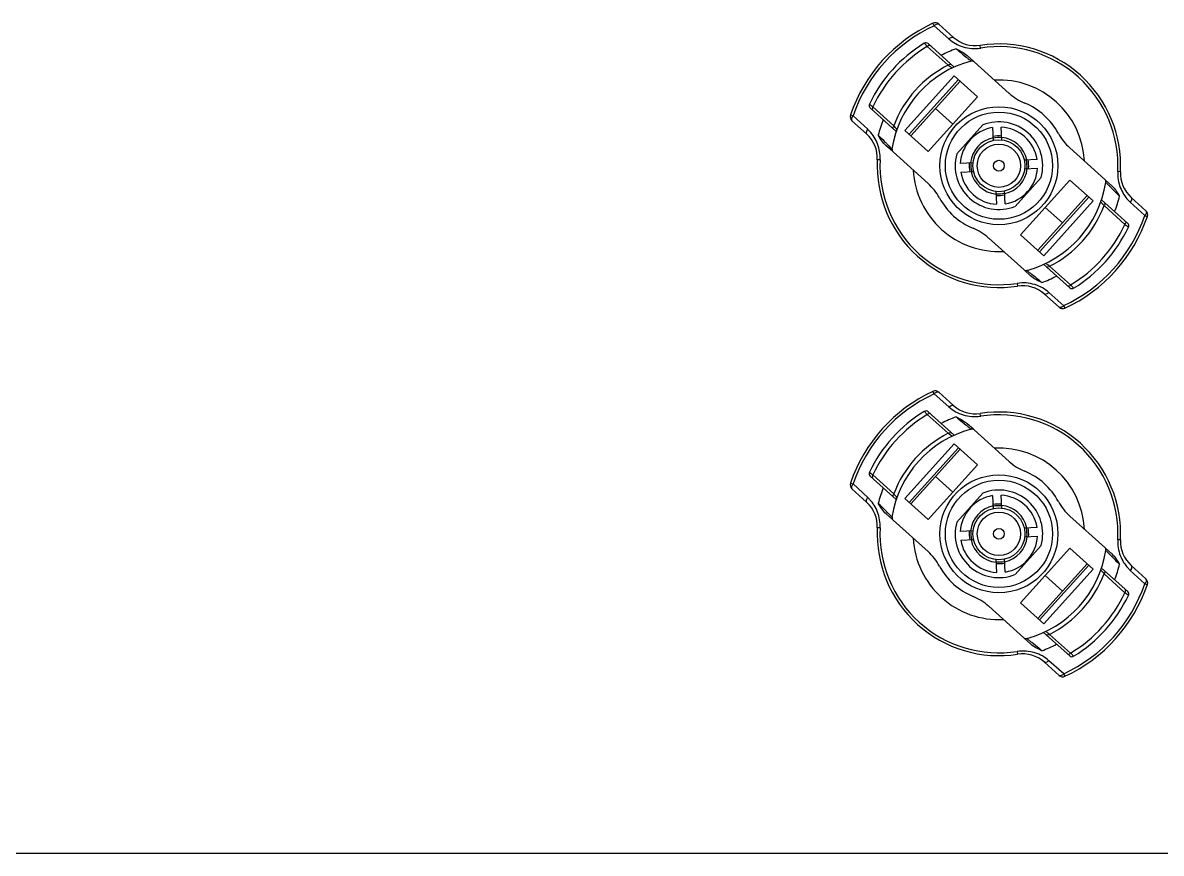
# Model space of a CAD drawing. Header units: millimetres. Extents: x 10297564 to 11610295, y -9287743 to -8409454.
# Drawn here: x 10491568 to 10493679, y -9077668 to -9076129 of the extents above; entities that cross this region are included whole.
import ezdxf

# ---------------------------------------------------------------- set-up
doc = ezdxf.new("R2010")
doc.units = ezdxf.units.MM
doc.header["$LTSCALE"] = 100
doc.layers.add('-0', color=7, linetype='Continuous')

# ---------------------------------------------------------------- blocks, each defined once
blk = doc.blocks.new('인버터 외형도')
at = {"layer": '-0', "linetype": 'Continuous'}
for p, q in [((93087.7, 54042.6), (93086.2, 54046)), ((93087.7, 54042.6), (93108.4, 54024.3)), ((93114.8, 54026.4), (93094.4, 54044.8)), ((93078.2, 54013.8), (93107.4, 53987.8)), ((93115.7, 53985.1), (93079.4, 54017.8)), ((93152.5, 54011.6), (93151.9, 54015.4)), ((93142.5, 53993.3), (93133.8, 54001.2)), ((93143.5, 53992.5), (93192.2, 53948.6)), ((93115.5, 53973.1), (93047.1, 53897.1)), ((93121.5, 53967.7), (93053, 53891.7)), ((93123.8, 53965.6), (93055.3, 53889.6)), ((93115.5, 53973.1), (93147.9, 53944)), ((93035.1, 53895.6), (92998.9, 53928.3)), ((93031.6, 53903.6), (93002.7, 53929.9)), ((93147.9, 53944), (93079.4, 53867.9)), ((92971.4, 53918.6), (92975, 53917.4)), ((92995.4, 53898.8), (92975, 53917.4)), ((93089.6, 53927.6), (93113.6, 53906)), ((92973.5, 53910.6), (92993.9, 53892.2)), ((93079.4, 53867.9), (93047.1, 53897.1)), ((93119.2, 53864.4), (93155.6, 53904.8)), ((93169.1, 53901.1), (93170.1, 53883)), ((93182.1, 53883.7), (93181.1, 53901.7)), ((93029.7, 53868.2), (93021, 53875.9)), ((93030.7, 53867.2), (93079.4, 53823.4)), ((93325.2, 53828.9), (93276.5, 53872.7)), ((93012.6, 53856.2), (93008.8, 53856.4)), ((93142.3, 53852.2), (93124.3, 53851.3)), ((93230.9, 53856.9), (93212.9, 53855.9)), ((93124.9, 53839.3), (93143, 53840.2)), ((93213.5, 53843.9), (93231.6, 53844.8)), ((93347, 53839.7), (93343.3, 53839.9)), ((93236.7, 53831.8), (93200.3, 53791.4)), ((93208, 53752.1), (93276.5, 53828.2)), ((93276.5, 53828.2), (93308.8, 53799.1)), ((93326.2, 53828), (93334.8, 53820.2)), ((93173.8, 53812.5), (93174.7, 53794.4)), ((93186.7, 53795), (93185.8, 53813.1)), ((93232, 53730.5), (93300.5, 53806.5)), ((93234.3, 53728.4), (93302.8, 53804.5)), ((93382.3, 53785.5), (93361.9, 53803.9)), ((93308.8, 53799.1), (93240.3, 53723)), ((93266.3, 53768.5), (93242.2, 53790.2)), ((93357, 53767.8), (93320.7, 53800.5)), ((93324.2, 53792.6), (93353.2, 53766.3)), ((93360.5, 53797.3), (93380.9, 53778.7)), ((93163.7, 53747.5), (93212.4, 53703.6)), ((93240.3, 53723), (93208, 53752.1)), ((93276.4, 53678.4), (93240.1, 53711)), ((93277.6, 53682.3), (93248.4, 53708.4)), ((93213.3, 53702.8), (93222, 53695)), ((93203.3, 53684.5), (93203.9, 53680.8)), ((93241.1, 53669.7), (93261.5, 53651.3)), ((93268.1, 53653.5), (93247.5, 53671.8)), ((93268.1, 53653.5), (93269.7, 53650.1)), ((93087.7, 53531), (93086.2, 53534.4)), ((93114.8, 53514.8), (93094.4, 53533.1)), ((93087.7, 53531), (93108.4, 53512.7)), ((93078.2, 53502.1), (93107.4, 53476.1)), ((93115.7, 53473.4), (93079.4, 53506.1)), ((93152.5, 53500), (93151.9, 53503.7)), ((93142.5, 53481.7), (93133.8, 53489.5)), ((93143.5, 53480.8), (93192.2, 53437)), ((93115.5, 53461.4), (93047.1, 53385.4)), ((93121.5, 53456), (93053, 53380)), ((93123.8, 53454), (93055.3, 53377.9)), ((93115.5, 53461.4), (93147.9, 53432.3)), ((93147.9, 53432.3), (93079.4, 53356.3)), ((92971.4, 53407), (92975, 53405.8)), ((92995.4, 53387.1), (92975, 53405.8)), ((93035.1, 53384), (92998.9, 53416.6)), ((93031.6, 53391.9), (93002.7, 53418.2)), ((93089.6, 53415.9), (93113.6, 53394.3)), ((92973.5, 53398.9), (92993.9, 53380.5)), ((93119.2, 53352.7), (93155.6, 53393.1)), ((93182.1, 53372), (93181.1, 53390.1)), ((93079.4, 53356.3), (93047.1, 53385.4)), ((93169.1, 53389.4), (93170.1, 53371.4)), ((93029.7, 53356.5), (93021, 53364.2)), ((93325.2, 53317.2), (93276.5, 53361.1)), ((93012.6, 53344.6), (93008.8, 53344.8)), ((93030.7, 53355.6), (93079.4, 53311.7)), ((93230.9, 53345.2), (93212.9, 53344.3)), ((93142.3, 53340.6), (93124.3, 53339.6)), ((93124.9, 53327.6), (93143, 53328.5)), ((93213.5, 53332.2), (93231.6, 53333.2)), ((93347, 53328), (93343.3, 53328.2)), ((93236.7, 53320.1), (93200.3, 53279.7)), ((93208, 53240.5), (93276.5, 53316.5)), ((93276.5, 53316.5), (93308.8, 53287.4)), ((93326.2, 53316.3), (93334.8, 53308.5)), ((93173.8, 53300.8), (93174.7, 53282.7)), ((93186.7, 53283.4), (93185.8, 53301.4)), ((93232, 53218.8), (93300.5, 53294.9)), ((93234.3, 53216.7), (93302.8, 53292.8)), ((93308.8, 53287.4), (93240.3, 53211.4)), ((93357, 53256.2), (93320.7, 53288.8)), ((93324.2, 53280.9), (93353.2, 53254.6)), ((93360.5, 53285.6), (93380.9, 53267)), ((93382.3, 53273.9), (93361.9, 53292.2)), ((93266.3, 53256.8), (93242.2, 53278.5)), ((93163.7, 53235.8), (93212.4, 53192)), ((93240.3, 53211.4), (93208, 53240.5)), ((93213.3, 53191.1), (93222, 53183.3)), ((93276.4, 53166.7), (93240.1, 53199.4)), ((93277.6, 53170.7), (93248.4, 53196.7)), ((93203.3, 53172.8), (93203.9, 53169.1)), ((93241.1, 53158), (93261.5, 53139.7)), ((93268.1, 53141.8), (93247.5, 53160.1)), ((93268.1, 53141.8), (93269.7, 53138.4)), ((86344.3, 52892.5), (98066.6, 52892.5))]:
    blk.add_line(p, q, dxfattribs=at)
for centre, radius in [((93177.9, 53848.1), 82), ((93177.9, 53848.1), 74.5), ((93177.9, 53848.1), 36.1), ((93177.9, 53848.1), 30.1), ((93177.9, 53848.1), 7.52), ((93177.9, 53336.4), 82), ((93177.9, 53336.4), 74.5), ((93177.9, 53336.4), 36.1), ((93177.9, 53336.4), 30.1), ((93177.9, 53336.4), 7.52)]:
    blk.add_circle(centre, radius, dxfattribs=at)
for centre, radius, start, end in [((93177.9, 53848.1), 218.2, 114.8676, 161.1324), ((93177.9, 53848.1), 214.4, 114.8689, 161.1314), ((93089.3, 54039.2), 7.52, 48, 114.8676), ((93097.7, 54031.8), 14.8, 129.2962, 132.6551), ((93145, 54060), 45.1, 228, 278.8333), ((93177.9, 53848.1), 199.4, 121.3985, 154.6015), ((93177.9, 53848.1), 193.4, 121.0224, 154.9776), ((93076.4, 54014.4), 4.51, 48, 121.3985), ((93300.6, 54225.5), 307, 223.1811, 223.591), ((93177.9, 53848.1), 173.1, 110.1614, 117.5973), ((93177.9, 53848.1), 169.3, 357.1667, 98.8333), ((93145.7, 54050.9), 39.9, 279.4384, 279.8667), ((93177.9, 53848.1), 165.5, 357.1676, 98.833), ((93177.9, 53848.1), 150.5, 104.8802, 171.1198), ((93140.4, 53989.1), 4.51, 48, 104.8802), ((93177.9, 53848.1), 156.5, 116.7696, 159.2301), ((93307.5, 54256.1), 334.6, 233.8075, 233.9317), ((93177.9, 53848.1), 119.2, 3, 93), ((93242.5, 54004.6), 75.2, 228, 247.5718), ((93001.9, 53931.7), 4.51, 154.6015, 228), ((92816.7, 53688.3), 304.9, 52.4084, 52.821), ((93177.9, 53848.1), 94.1, 28.4282, 67.5718), ((92978.6, 53916.2), 7.52, 161.1324, 228), ((92986.8, 53908.6), 14.7, 143.3433, 146.7073), ((92941.3, 53842.6), 78, 43.2552, 46.1552), ((93177.9, 53848.1), 173.1, 158.4027, 165.8386), ((92787.2, 53677.9), 332.7, 42.0688, 42.1936), ((93177.9, 53848.1), 53.8, 99.4302, 176.5698), ((93177.9, 53848.1), 60.9, 344.4836, 111.5164), ((93177.9, 53848.1), 53.8, 9.4302, 86.5698), ((92963.7, 53858.7), 45.1, 357.1667, 48), ((93177.9, 53848.1), 39.6, 101.7342, 174.2658), ((93177.9, 53848.1), 41.4, 84.6364, 101.3636), ((93177.9, 53848.1), 39.1, 84.2461, 101.7539), ((93177.9, 53848.1), 39.6, 11.7342, 84.2658), ((93326.8, 53928.7), 75.2, 208.4282, 228), ((93033.7, 53870.6), 4.51, 171.1198, 228), ((93177.9, 53848.1), 169.3, 177.1667, 278.8333), ((93177.9, 53848.1), 165.5, 177.1676, 278.833), ((92971.2, 53859), 41.5, 356.2133, 356.6341), ((93177.9, 53848.1), 60.9, 164.4836, 291.5164), ((93177.9, 53848.1), 41.4, 174.6364, 191.3636), ((93177.9, 53848.1), 39.1, 174.2461, 191.7539), ((93177.9, 53848.1), 39.1, 354.2461, 11.7539), ((93177.9, 53848.1), 41.4, 354.6364, 11.3636), ((93177.9, 53848.1), 119.2, 183, 273), ((93177.9, 53848.1), 53.8, 189.4302, 266.5698), ((93177.9, 53848.1), 39.6, 191.7342, 264.2658), ((93177.9, 53848.1), 39.6, 281.7342, 354.2658), ((93177.9, 53848.1), 53.8, 279.4302, 356.5698), ((93384.7, 53837.1), 41.6, 176.2191, 176.6393), ((93392.1, 53837.5), 45.1, 177.1667, 228), ((93029, 53767.5), 75.2, 28.4282, 48), ((93177.9, 53848.1), 150.5, 284.8802, 351.1198), ((93322.2, 53825.5), 4.51, 351.1198, 48), ((93177.9, 53848.1), 94.1, 208.4282, 247.5718), ((93177.9, 53848.1), 39.1, 264.2461, 281.7539), ((93177.9, 53848.1), 41.4, 264.6364, 281.3636), ((93177.9, 53848.1), 173.1, 338.4027, 345.8386), ((93177.9, 53848.1), 156.5, 296.7696, 339.2301), ((93568.7, 54018.2), 332.7, 222.0688, 222.1936), ((93414.5, 53853.6), 78, 223.2553, 226.1555), ((93177.9, 53848.1), 214.4, 294.8685, 341.1312), ((93177.9, 53848.1), 218.2, 294.8676, 341.1324), ((93369.3, 53787.3), 14.4, 323.3235, 326.803), ((93377.3, 53779.9), 7.52, 341.1324, 48), ((93113.3, 53691.6), 75.2, 48, 67.5718), ((93177.9, 53848.1), 193.4, 301.0224, 334.9776), ((93177.9, 53848.1), 199.4, 301.3985, 334.6015), ((93539.2, 54007.8), 304.9, 232.4084, 232.821), ((93354, 53764.5), 4.51, 334.6015, 48), ((93048.4, 53440), 334.6, 53.8075, 53.9317), ((93215.4, 53707), 4.51, 228, 284.8802), ((93177.9, 53848.1), 173.1, 290.1614, 297.5973), ((93210.2, 53645.2), 39.9, 99.4331, 99.8608), ((93210.9, 53636.2), 45.1, 48, 98.8333), ((93279.5, 53681.7), 4.51, 228, 301.3985), ((93055.3, 53470.7), 307, 43.1811, 43.591), ((93266.5, 53656.9), 7.52, 228, 294.8676), ((93258.1, 53664.4), 14.8, 309.2931, 312.647), ((93177.9, 53336.4), 218.2, 114.8676, 161.1324), ((93089.3, 53527.5), 7.52, 48, 114.8676), ((93177.9, 53336.4), 214.4, 114.8689, 161.1314), ((93097.7, 53520.1), 14.8, 129.2962, 132.6551), ((93177.9, 53336.4), 199.4, 121.3985, 154.6015), ((93177.9, 53336.4), 193.4, 121.0224, 154.9776), ((93076.4, 53502.7), 4.51, 48, 121.3985), ((93300.6, 53713.8), 307, 223.1811, 223.591), ((93145, 53548.3), 45.1, 228, 278.8333), ((93177.9, 53336.4), 169.3, 357.1667, 98.8333), ((93177.9, 53336.4), 165.5, 357.1676, 98.833), ((93177.9, 53336.4), 173.1, 110.1614, 117.5973), ((93145.7, 53539.2), 39.9, 279.4384, 279.8667), ((93177.9, 53336.4), 150.5, 104.8802, 171.1198), ((93177.9, 53336.4), 156.5, 116.7696, 159.2301), ((93307.5, 53744.4), 334.6, 233.8075, 233.9317), ((93140.4, 53477.5), 4.51, 48, 104.8802), ((93177.9, 53336.4), 119.2, 3, 93), ((93001.9, 53420), 4.51, 154.6015, 228), ((93242.5, 53492.9), 75.2, 228, 247.5718), ((93177.9, 53336.4), 94.1, 28.4282, 67.5718), ((92978.6, 53404.5), 7.52, 161.1324, 228), ((92986.8, 53397), 14.7, 143.3433, 146.7073), ((92816.7, 53176.6), 304.9, 52.4084, 52.821), ((93177.9, 53336.4), 173.1, 158.4027, 165.8386), ((93177.9, 53336.4), 60.9, 344.4836, 111.5164), ((93177.9, 53336.4), 53.8, 9.4302, 86.5698), ((92963.7, 53347), 45.1, 357.1667, 48), ((92941.3, 53330.9), 78, 43.2552, 46.1552), ((92787.2, 53166.2), 332.7, 42.0688, 42.1936), ((93177.9, 53336.4), 53.8, 99.4302, 176.5698), ((93177.9, 53336.4), 39.6, 101.7342, 174.2658), ((93177.9, 53336.4), 41.4, 84.6364, 101.3636), ((93177.9, 53336.4), 39.1, 84.2461, 101.7539), ((93177.9, 53336.4), 39.6, 11.7342, 84.2658), ((93326.8, 53417), 75.2, 208.4282, 228), ((93033.7, 53358.9), 4.51, 171.1198, 228), ((93177.9, 53336.4), 169.3, 177.1667, 278.8333), ((93177.9, 53336.4), 165.5, 177.1676, 278.833), ((92971.2, 53347.3), 41.5, 356.2133, 356.6341), ((93177.9, 53336.4), 60.9, 164.4836, 291.5164), ((93177.9, 53336.4), 39.1, 354.2461, 11.7539), ((93177.9, 53336.4), 41.4, 354.6364, 11.3636), ((93177.9, 53336.4), 119.2, 183, 273), ((93177.9, 53336.4), 53.8, 189.4302, 266.5698), ((93177.9, 53336.4), 41.4, 174.6364, 191.3636), ((93177.9, 53336.4), 39.1, 174.2461, 191.7539), ((93177.9, 53336.4), 39.6, 191.7342, 264.2658), ((93177.9, 53336.4), 39.6, 281.7342, 354.2658), ((93177.9, 53336.4), 53.8, 279.4302, 356.5698), ((93384.7, 53325.5), 41.6, 176.2191, 176.6393), ((93392.1, 53325.8), 45.1, 177.1667, 228), ((93029, 53255.8), 75.2, 28.4282, 48), ((93177.9, 53336.4), 150.5, 284.8802, 351.1198), ((93322.2, 53313.9), 4.51, 351.1198, 48), ((93177.9, 53336.4), 39.1, 264.2461, 281.7539), ((93177.9, 53336.4), 41.4, 264.6364, 281.3636), ((93177.9, 53336.4), 94.1, 208.4282, 247.5718), ((93177.9, 53336.4), 156.5, 296.7696, 339.2301), ((93568.7, 53506.6), 332.7, 222.0688, 222.1936), ((93177.9, 53336.4), 173.1, 338.4027, 345.8386), ((93414.5, 53341.9), 78, 223.2553, 226.1555), ((93177.9, 53336.4), 214.4, 294.8685, 341.1312), ((93177.9, 53336.4), 218.2, 294.8676, 341.1324), ((93369.3, 53275.6), 14.4, 323.3235, 326.803), ((93377.3, 53268.3), 7.52, 341.1324, 48), ((93113.3, 53179.9), 75.2, 48, 67.5718), ((93177.9, 53336.4), 193.4, 301.0224, 334.9776), ((93177.9, 53336.4), 199.4, 301.3985, 334.6015), ((93539.2, 53496.2), 304.9, 232.4084, 232.821), ((93354, 53252.8), 4.51, 334.6015, 48), ((93215.4, 53195.3), 4.51, 228, 284.8802), ((93048.4, 52928.4), 334.6, 53.8075, 53.9317), ((93210.2, 53133.5), 39.9, 99.4331, 99.8608), ((93210.9, 53124.5), 45.1, 48, 98.8333), ((93177.9, 53336.4), 173.1, 290.1614, 297.5973), ((93055.3, 52959), 307, 43.1811, 43.591), ((93279.5, 53170.1), 4.51, 228, 301.3985), ((93266.5, 53145.2), 7.52, 228, 294.8676), ((93258.1, 53152.7), 14.8, 309.2931, 312.647)]:
    blk.add_arc(centre, radius, start, end, dxfattribs=at)
for points, knots in [([(93088.4, 54043.2), (93089, 54043.6), (93090.6, 54044.8), (93093.3, 54045.7), (93094.4, 54044.8)], [0, 0, 0, 0, 0.338702, 1, 1, 1, 1]), ([(93108.4, 54024.3), (93108.9, 54024.8), (93110.6, 54026.2), (93113.6, 54027.5), (93114.8, 54026.4)], [0, 0, 0, 0, 0.332084, 1, 1, 1, 1]), ([(93108.4, 54024.3), (93111.2, 54021.9), (93117.4, 54017.4), (93131.9, 54011.3), (93144.3, 54010.3), (93152.2, 54011.6)], [0, 0, 0, 0, 0.238069, 0.484653, 1, 1, 1, 1]), ([(93076.7, 54015.4), (93076.4, 54015.8), (93075.7, 54016.5), (93074.9, 54017.5), (93074.3, 54017.8), (93074.1, 54018.3), (93074, 54018.3)], [0, 0, 0, 0, 0.424919, 0.740108, 0.93407, 1, 1, 1, 1]), ([(93082.7, 54014.8), (93082.4, 54015), (93080.9, 54015.7), (93079.2, 54014.7), (93078.2, 54013.8)], [0, 0, 0, 0, 0.196664, 1, 1, 1, 1]), ([(93118.3, 54010.5), (93119.6, 54009.5), (93124.3, 54005.7), (93128.9, 54001.8), (93132.3, 53999.1)], [0, 0, 0, 0, 0.281113, 1, 1, 1, 1]), ([(93132.3, 53999.1), (93133.3, 53998.3), (93135, 53997), (93137.1, 53995.1), (93138.5, 53994.4), (93139.1, 53993.5), (93139.3, 53993.5)], [0, 0, 0, 0, 0.416449, 0.733013, 0.931329, 1, 1, 1, 1]), ([(93107.4, 53987.8), (93107.8, 53988.1), (93109, 53988.9), (93110.9, 53989.4), (93111.7, 53988.7)], [0, 0, 0, 0, 0.312788, 1, 1, 1, 1]), ([(93110.5, 53985.6), (93111.1, 53985.1), (93111.8, 53984.4), (93112.7, 53984.1), (93112.9, 53983.8), (93113, 53983.8)], [0, 0, 0, 0, 0.736988, 0.932727, 1, 1, 1, 1]), ([(92997.8, 53933.6), (92997.8, 53933.5), (92998.3, 53933.4), (92998.6, 53932.8), (92999.8, 53932.1), (93000.5, 53931.5), (93000.9, 53931.2)], [0, 0, 0, 0, 0.065935, 0.259896, 0.575085, 1, 1, 1, 1]), ([(93002.7, 53929.9), (93002.4, 53929.5), (93001.6, 53928.2), (93001.3, 53926.1), (93002.1, 53925.4)], [0, 0, 0, 0, 0.318855, 1, 1, 1, 1]), ([(92974.5, 53916.7), (92974.1, 53916.1), (92973.1, 53914.4), (92972.5, 53911.5), (92973.5, 53910.6)], [0, 0, 0, 0, 0.338669, 1, 1, 1, 1]), ([(92995.4, 53898.8), (92994.9, 53898.2), (92993.7, 53896.4), (92992.8, 53893.2), (92993.9, 53892.2)], [0, 0, 0, 0, 0.332083, 1, 1, 1, 1]), ([(93031.1, 53899.2), (93030.9, 53899.4), (93030.1, 53900.8), (93030.9, 53902.5), (93031.6, 53903.6)], [0, 0, 0, 0, 0.191653, 1, 1, 1, 1]), ([(93036.1, 53898.5), (93036.2, 53898.6), (93035.8, 53898.7), (93035.4, 53899.5), (93034.6, 53900.2), (93034.1, 53900.8)], [0, 0, 0, 0, 0.067289, 0.263023, 1, 1, 1, 1]), ([(93012.6, 53856.5), (93013, 53863.9), (93010.6, 53878.5), (93002.9, 53891), (92998.1, 53896)], [0, 0, 0, 0, 0.515411, 1, 1, 1, 1]), ([(93022.9, 53877.7), (93022, 53878.6), (93017.8, 53882.9), (93013.5, 53887.1), (93010.1, 53890.4)], [0, 0, 0, 0, 0.214659, 1, 1, 1, 1]), ([(93029.2, 53871.3), (93029.3, 53871.5), (93028.3, 53871.9), (93027.4, 53873.3), (93025.3, 53875.2), (93023.8, 53876.8), (93022.9, 53877.7)], [0, 0, 0, 0, 0.068681, 0.266975, 0.583551, 1, 1, 1, 1]), ([(93343.2, 53839.6), (93342.8, 53832.2), (93345.2, 53817.6), (93353, 53805.2), (93357.7, 53800.1)], [0, 0, 0, 0, 0.515411, 1, 1, 1, 1]), ([(93326.6, 53824.8), (93326.6, 53824.6), (93327.6, 53824.2), (93328.4, 53822.8), (93330.6, 53820.9), (93332.1, 53819.3), (93332.9, 53818.5)], [0, 0, 0, 0, 0.068681, 0.266975, 0.583551, 1, 1, 1, 1]), ([(93332.9, 53818.5), (93333.8, 53817.5), (93338.1, 53813.3), (93342.4, 53809.1), (93345.7, 53805.7)], [0, 0, 0, 0, 0.214659, 1, 1, 1, 1]), ([(93361.9, 53803.9), (93362.2, 53803.7), (93363.2, 53801.3), (93361.6, 53798.9), (93360.5, 53797.3)], [0, 0, 0, 0, 0.166451, 1, 1, 1, 1]), ([(93319.7, 53797.6), (93319.7, 53797.6), (93320, 53797.4), (93320.5, 53796.6), (93321.2, 53795.9), (93321.8, 53795.3)], [0, 0, 0, 0, 0.067289, 0.263023, 1, 1, 1, 1]), ([(93324.7, 53796.9), (93324.9, 53796.7), (93325.7, 53795.3), (93324.9, 53793.6), (93324.2, 53792.6)], [0, 0, 0, 0, 0.191653, 1, 1, 1, 1]), ([(93353.2, 53766.3), (93353.5, 53766.7), (93354.3, 53767.9), (93354.5, 53770), (93353.7, 53770.8)], [0, 0, 0, 0, 0.318855, 1, 1, 1, 1]), ([(93380.9, 53778.7), (93381.4, 53778.6), (93382.2, 53778.2), (93383.4, 53777.8), (93383.9, 53777.8), (93384.4, 53777.4), (93384.4, 53777.5)], [0, 0, 0, 0, 0.41407, 0.731866, 0.931777, 1, 1, 1, 1]), ([(93382.3, 53785.5), (93382.6, 53785.3), (93383.6, 53783.2), (93382.3, 53780.9), (93381.3, 53779.4)], [0, 0, 0, 0, 0.177307, 1, 1, 1, 1]), ([(93358.1, 53762.5), (93358.1, 53762.6), (93357.6, 53762.8), (93357.2, 53763.3), (93356.1, 53764), (93355.4, 53764.6), (93354.9, 53764.9)], [0, 0, 0, 0, 0.065935, 0.259896, 0.575085, 1, 1, 1, 1]), ([(93245.4, 53710.5), (93244.8, 53711), (93244, 53711.7), (93243.2, 53712), (93243, 53712.4), (93242.9, 53712.3)], [0, 0, 0, 0, 0.736988, 0.932727, 1, 1, 1, 1]), ([(93248.4, 53708.4), (93248.1, 53708), (93246.9, 53707.2), (93244.9, 53706.7), (93244.2, 53707.4)], [0, 0, 0, 0, 0.312788, 1, 1, 1, 1]), ([(93223.6, 53697), (93222.6, 53697.8), (93220.9, 53699.1), (93218.7, 53701), (93217.3, 53701.8), (93216.8, 53702.7), (93216.6, 53702.6)], [0, 0, 0, 0, 0.416449, 0.733013, 0.931329, 1, 1, 1, 1]), ([(93237.6, 53685.6), (93236.3, 53686.7), (93231.6, 53690.5), (93226.9, 53694.3), (93223.6, 53697)], [0, 0, 0, 0, 0.281113, 1, 1, 1, 1]), ([(93247.5, 53671.8), (93244.6, 53674.2), (93238.5, 53678.7), (93224, 53684.8), (93211.6, 53685.9), (93203.6, 53684.5)], [0, 0, 0, 0, 0.238069, 0.484653, 1, 1, 1, 1]), ([(93273.2, 53681.3), (93273.4, 53681.1), (93275, 53680.4), (93276.7, 53681.5), (93277.6, 53682.3)], [0, 0, 0, 0, 0.196664, 1, 1, 1, 1]), ([(93279.1, 53680.7), (93279.5, 53680.3), (93280.2, 53679.7), (93281, 53678.6), (93281.5, 53678.3), (93281.7, 53677.8), (93281.8, 53677.9)], [0, 0, 0, 0, 0.424919, 0.740108, 0.93407, 1, 1, 1, 1]), ([(93247.5, 53671.8), (93246.9, 53671.3), (93245.2, 53669.9), (93242.2, 53668.7), (93241.1, 53669.7)], [0, 0, 0, 0, 0.332084, 1, 1, 1, 1]), ([(93267.5, 53652.9), (93266.9, 53652.5), (93265.3, 53651.3), (93262.5, 53650.4), (93261.5, 53651.3)], [0, 0, 0, 0, 0.338712, 1, 1, 1, 1]), ([(93088.4, 53531.5), (93089, 53532), (93090.6, 53533.2), (93093.3, 53534.1), (93094.4, 53533.1)], [0, 0, 0, 0, 0.338702, 1, 1, 1, 1]), ([(93076.7, 53503.7), (93076.4, 53504.1), (93075.7, 53504.8), (93074.9, 53505.8), (93074.3, 53506.1), (93074.1, 53506.6), (93074, 53506.6)], [0, 0, 0, 0, 0.424919, 0.740108, 0.93407, 1, 1, 1, 1]), ([(93082.7, 53503.2), (93082.4, 53503.4), (93080.9, 53504), (93079.2, 53503), (93078.2, 53502.1)], [0, 0, 0, 0, 0.196664, 1, 1, 1, 1]), ([(93108.4, 53512.7), (93108.9, 53513.2), (93110.6, 53514.5), (93113.6, 53515.8), (93114.8, 53514.8)], [0, 0, 0, 0, 0.332084, 1, 1, 1, 1]), ([(93108.4, 53512.7), (93111.2, 53510.3), (93117.4, 53505.7), (93131.9, 53499.7), (93144.3, 53498.6), (93152.2, 53499.9)], [0, 0, 0, 0, 0.238069, 0.484653, 1, 1, 1, 1]), ([(93118.3, 53498.9), (93119.6, 53497.8), (93124.3, 53494), (93128.9, 53490.2), (93132.3, 53487.5)], [0, 0, 0, 0, 0.281113, 1, 1, 1, 1]), ([(93132.3, 53487.5), (93133.3, 53486.7), (93135, 53485.4), (93137.1, 53483.4), (93138.5, 53482.7), (93139.1, 53481.8), (93139.3, 53481.8)], [0, 0, 0, 0, 0.416449, 0.733013, 0.931329, 1, 1, 1, 1]), ([(93107.4, 53476.1), (93107.8, 53476.4), (93109, 53477.3), (93110.9, 53477.7), (93111.7, 53477)], [0, 0, 0, 0, 0.312788, 1, 1, 1, 1]), ([(93110.5, 53473.9), (93111.1, 53473.5), (93111.8, 53472.8), (93112.7, 53472.4), (93112.9, 53472.1), (93113, 53472.1)], [0, 0, 0, 0, 0.736988, 0.932727, 1, 1, 1, 1]), ([(92997.8, 53421.9), (92997.8, 53421.8), (92998.3, 53421.7), (92998.6, 53421.2), (92999.8, 53420.5), (93000.5, 53419.9), (93000.9, 53419.5)], [0, 0, 0, 0, 0.065935, 0.259896, 0.575085, 1, 1, 1, 1]), ([(93002.7, 53418.2), (93002.4, 53417.8), (93001.6, 53416.5), (93001.3, 53414.4), (93002.1, 53413.7)], [0, 0, 0, 0, 0.318855, 1, 1, 1, 1]), ([(92974.5, 53405), (92974.1, 53404.4), (92973.1, 53402.7), (92972.5, 53399.9), (92973.5, 53398.9)], [0, 0, 0, 0, 0.338669, 1, 1, 1, 1]), ([(93031.1, 53387.6), (93030.9, 53387.8), (93030.1, 53389.2), (93030.9, 53390.9), (93031.6, 53391.9)], [0, 0, 0, 0, 0.191653, 1, 1, 1, 1]), ([(92995.4, 53387.1), (92994.9, 53386.5), (92993.7, 53384.7), (92992.8, 53381.6), (92993.9, 53380.5)], [0, 0, 0, 0, 0.332083, 1, 1, 1, 1]), ([(93012.6, 53344.9), (93013, 53352.2), (93010.6, 53366.8), (93002.9, 53379.3), (92998.1, 53384.3)], [0, 0, 0, 0, 0.515411, 1, 1, 1, 1]), ([(93022.9, 53366), (93022, 53366.9), (93017.8, 53371.2), (93013.5, 53375.4), (93010.1, 53378.7)], [0, 0, 0, 0, 0.214659, 1, 1, 1, 1]), ([(93036.1, 53386.8), (93036.2, 53386.9), (93035.8, 53387.1), (93035.4, 53387.9), (93034.6, 53388.6), (93034.1, 53389.1)], [0, 0, 0, 0, 0.067289, 0.263023, 1, 1, 1, 1]), ([(93029.2, 53359.6), (93029.3, 53359.8), (93028.3, 53360.3), (93027.4, 53361.6), (93025.3, 53363.5), (93023.8, 53365.1), (93022.9, 53366)], [0, 0, 0, 0, 0.068681, 0.266975, 0.583551, 1, 1, 1, 1]), ([(93343.2, 53327.9), (93342.8, 53320.6), (93345.2, 53306), (93353, 53293.5), (93357.7, 53288.5)], [0, 0, 0, 0, 0.515411, 1, 1, 1, 1]), ([(93326.6, 53313.2), (93326.6, 53313), (93327.6, 53312.5), (93328.4, 53311.2), (93330.6, 53309.3), (93332.1, 53307.7), (93332.9, 53306.8)], [0, 0, 0, 0, 0.068681, 0.266975, 0.583551, 1, 1, 1, 1]), ([(93332.9, 53306.8), (93333.8, 53305.9), (93338.1, 53301.6), (93342.4, 53297.4), (93345.7, 53294.1)], [0, 0, 0, 0, 0.214659, 1, 1, 1, 1]), ([(93319.7, 53286), (93319.7, 53285.9), (93320, 53285.7), (93320.5, 53284.9), (93321.2, 53284.2), (93321.8, 53283.7)], [0, 0, 0, 0, 0.067289, 0.263023, 1, 1, 1, 1]), ([(93324.7, 53285.2), (93324.9, 53285), (93325.7, 53283.6), (93324.9, 53281.9), (93324.2, 53280.9)], [0, 0, 0, 0, 0.191653, 1, 1, 1, 1]), ([(93361.9, 53292.2), (93362.2, 53292), (93363.2, 53289.7), (93361.6, 53287.2), (93360.5, 53285.6)], [0, 0, 0, 0, 0.166451, 1, 1, 1, 1]), ([(93380.9, 53267), (93381.4, 53267), (93382.2, 53266.6), (93383.4, 53266.1), (93383.9, 53266.1), (93384.4, 53265.8), (93384.4, 53265.8)], [0, 0, 0, 0, 0.41407, 0.731866, 0.931777, 1, 1, 1, 1]), ([(93382.3, 53273.9), (93382.6, 53273.6), (93383.6, 53271.5), (93382.3, 53269.2), (93381.3, 53267.7)], [0, 0, 0, 0, 0.177307, 1, 1, 1, 1]), ([(93353.2, 53254.6), (93353.5, 53255), (93354.3, 53256.3), (93354.5, 53258.4), (93353.7, 53259.1)], [0, 0, 0, 0, 0.318855, 1, 1, 1, 1]), ([(93358.1, 53250.9), (93358.1, 53251), (93357.6, 53251.1), (93357.2, 53251.6), (93356.1, 53252.3), (93355.4, 53252.9), (93354.9, 53253.3)], [0, 0, 0, 0, 0.065935, 0.259896, 0.575085, 1, 1, 1, 1]), ([(93245.4, 53198.9), (93244.8, 53199.3), (93244, 53200), (93243.2, 53200.4), (93243, 53200.7), (93242.9, 53200.7)], [0, 0, 0, 0, 0.736988, 0.932727, 1, 1, 1, 1]), ([(93223.6, 53185.3), (93222.6, 53186.1), (93220.9, 53187.4), (93218.7, 53189.4), (93217.3, 53190.1), (93216.8, 53191), (93216.6, 53191)], [0, 0, 0, 0, 0.416449, 0.733013, 0.931329, 1, 1, 1, 1]), ([(93237.6, 53173.9), (93236.3, 53175), (93231.6, 53178.8), (93226.9, 53182.6), (93223.6, 53185.3)], [0, 0, 0, 0, 0.281113, 1, 1, 1, 1]), ([(93248.4, 53196.7), (93248.1, 53196.4), (93246.9, 53195.5), (93244.9, 53195.1), (93244.2, 53195.8)], [0, 0, 0, 0, 0.312788, 1, 1, 1, 1]), ([(93247.5, 53160.1), (93244.6, 53162.5), (93238.5, 53167.1), (93224, 53173.1), (93211.6, 53174.2), (93203.6, 53172.9)], [0, 0, 0, 0, 0.238069, 0.484653, 1, 1, 1, 1]), ([(93273.2, 53169.6), (93273.4, 53169.4), (93275, 53168.8), (93276.7, 53169.8), (93277.6, 53170.7)], [0, 0, 0, 0, 0.196664, 1, 1, 1, 1]), ([(93279.1, 53169.1), (93279.5, 53168.7), (93280.2, 53168), (93281, 53167), (93281.5, 53166.7), (93281.7, 53166.2), (93281.8, 53166.2)], [0, 0, 0, 0, 0.424919, 0.740108, 0.93407, 1, 1, 1, 1]), ([(93247.5, 53160.1), (93246.9, 53159.6), (93245.2, 53158.3), (93242.2, 53157), (93241.1, 53158)], [0, 0, 0, 0, 0.332084, 1, 1, 1, 1]), ([(93267.5, 53141.3), (93266.9, 53140.8), (93265.3, 53139.6), (93262.5, 53138.7), (93261.5, 53139.7)], [0, 0, 0, 0, 0.338712, 1, 1, 1, 1])]:
    blk.add_open_spline(points, degree=3, knots=knots, dxfattribs=at)
for points in [[(93118.3, 54010.5), (93123.8, 54008), (93129.3, 54005.2), (93133.8, 54001.2)], [(93107.4, 53987.8), (93108.3, 53987.2), (93109.1, 53986.6), (93109.9, 53986)], [(93033.6, 53901.3), (93032.9, 53902.1), (93032.3, 53902.8), (93031.6, 53903.6)], [(93021, 53875.9), (93016.6, 53880), (93013.2, 53885.2), (93010.1, 53890.4)], [(93334.8, 53820.2), (93339.3, 53816.2), (93342.6, 53810.9), (93345.7, 53805.7)], [(93322.2, 53794.8), (93322.9, 53794.1), (93323.6, 53793.3), (93324.2, 53792.6)], [(93248.4, 53708.4), (93247.6, 53708.9), (93246.8, 53709.5), (93246, 53710.1)], [(93237.6, 53685.6), (93232.1, 53688.2), (93226.5, 53690.9), (93222, 53695)], [(93118.3, 53498.9), (93123.8, 53496.3), (93129.3, 53493.5), (93133.8, 53489.5)], [(93107.4, 53476.1), (93108.3, 53475.5), (93109.1, 53474.9), (93109.9, 53474.4)], [(93033.6, 53389.7), (93032.9, 53390.4), (93032.3, 53391.1), (93031.6, 53391.9)], [(93021, 53364.2), (93016.6, 53368.3), (93013.2, 53373.6), (93010.1, 53378.7)], [(93334.8, 53308.5), (93339.3, 53304.5), (93342.6, 53299.2), (93345.7, 53294.1)], [(93322.2, 53283.1), (93322.9, 53282.4), (93323.6, 53281.7), (93324.2, 53280.9)], [(93248.4, 53196.7), (93247.6, 53197.3), (93246.8, 53197.9), (93246, 53198.4)], [(93237.6, 53173.9), (93232.1, 53176.5), (93226.5, 53179.2), (93222, 53183.3)]]:
    blk.add_open_spline(points, degree=3, dxfattribs=at)

msp = doc.modelspace()

# ---------------------------------------------------------------- block references
at = {"xscale": 1.333333333333333, "yscale": 1.333333333333333, "zscale": 1.333333333333333}
msp.add_blockref('인버터 외형도', (10369140.6, -9148191), dxfattribs=at)

doc.saveas('drawing.dxf')
